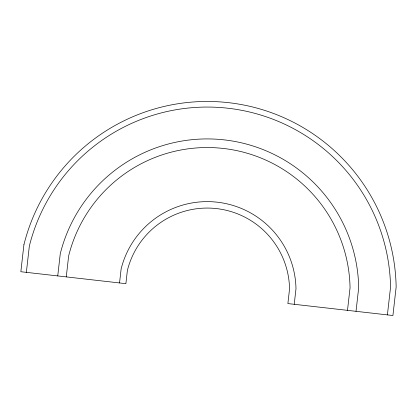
<?xml version="1.0" encoding="UTF-8"?>
<svg xmlns="http://www.w3.org/2000/svg" width="417" height="417" viewBox="0 0 417 417"><rect width="100%" height="100%" fill="white"/><g stroke="black" fill="none" stroke-linecap="round" stroke-linejoin="round"><path stroke-width="0.63" d="M26.36 272.353L29.346 246.072A183.339 183.339 0 0 1 390.557 287.141L387.403 314.892M57.744 275.924L60.262 253.771A151.48 151.48 0 0 1 358.703 287.704L356.019 311.322M66.267 276.893L68.659 255.861A142.822 142.822 0 0 1 350.051 287.855L347.497 310.352M119.538 282.95L121.133 268.934A88.748 88.748 0 0 1 295.987 288.814L294.225 304.301M23.92 244.716L20.85 271.728L125.882 283.669L127.378 270.487A82.311 82.311 0 0 1 289.549 288.924L287.881 303.576L392.913 315.518L396.15 287.042A188.932 188.932 0 0 0 23.92 244.716"/></g></svg>
